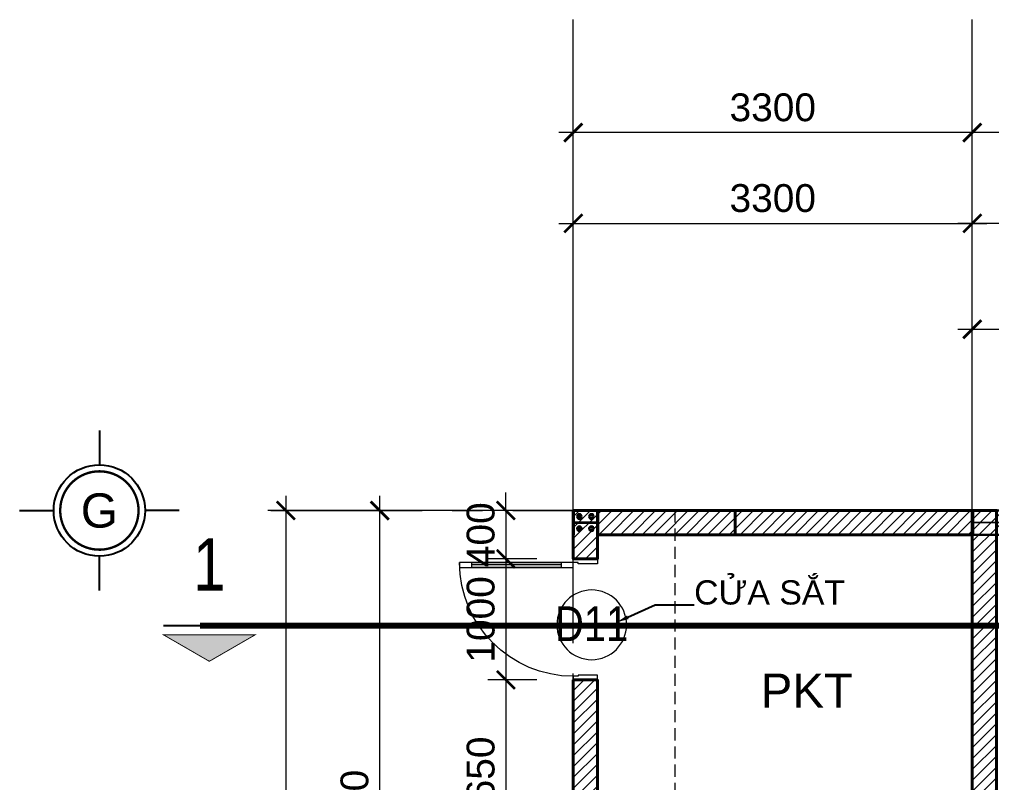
# Model space of a CAD drawing. Header units: millimetres. Extents: x 886808 to 1650903, y -1008069 to 230892.
# Drawn here: x 927110 to 935148, y -344647 to -338341 of the extents above; entities that cross this region are included whole.
import ezdxf
from ezdxf import colors
from ezdxf.entities.mleader import LeaderData, LeaderLine
from ezdxf.enums import TextEntityAlignment as Align
from ezdxf.math import Vec2, Vec3

# ---------------------------------------------------------------- set-up
doc = ezdxf.new("R2010")
doc.units = ezdxf.units.MM
for name, pattern in [('2nd Fl type B$0$$0$3.tuong bao ngoai$0$HIDDEN', [0.375, 0.25, -0.125]), ('CENTER', [2, 1.25, -0.25, 0.25, -0.25]), ('CENTER2', [28.575, 19.05, -3.175, 3.175, -3.175]), ('CONTINOUS', [0]), ('DASHED', [0.75, 0.5, -0.25]), ('HIDDEN', [0.375, 0.25, -0.125]), ('HIDDEN2', [0.1875, 0.125, -0.0625])]:
    doc.linetypes.add(name, pattern=pattern)
doc.layers.get('0').update_dxf_attribs({"lineweight": 0})
for name, color, linetype, lineweight in [('01- NET TUONG- 242', 242, 'Continuous', 40), ('06- Dim- 250', 250, 'Continuous', 0), ('8l NET TO', 8, 'Continuous', 9), ('A-GLAZ-CURT', 52, 'Continuous', 5), ('A-Wall', 113, 'Continuous', 30), ('A_Dim', 8, 'Continuous', 5), ('DS_Dim', 8, 'Continuous', 0), ('GHI CHU MAT CAT-EW', 6, 'Continuous', 5), ('HACTH', 8, 'Continuous', 0), ('I-FURN', 252, 'Continuous', 5), ('net truc', 250, 'CENTER2', 5), ('net vl', 33, 'Continuous', 5), ('S-COLS', 52, 'Continuous', 5), ('Text', 250, 'Continuous', 25), ('X-BT-MB-F1$0$SP-CỬA', 157, 'Continuous', 0)]:
    doc.layers.add(name, color=color, linetype=linetype, lineweight=lineweight)
doc.styles.add('ADP_HC_vni_HC', font='')
doc.styles.add('Arial', font='arial.ttf', dxfattribs={"height": 253.361452})
doc.styles.add('E1-R-0.8', font='arial.ttf', dxfattribs={"width": 0.8})
doc.styles.add('OBAYASHI', font='ARIALN.TTF')
doc.styles.add('Roof Fl type B$0$GHICHUTHUONG', font='arial.ttf', dxfattribs={"width": 0.8})
doc.styles.add('TIÊU ĐỀ', font='arial.ttf', dxfattribs={"height": 230})
doc.styles.add('TRUNG TIN', font='')
doc.styles.get('ADP_HC_vni_HC').set_extended_font_data('VNI-Helve-Condense')
doc.styles.get('TRUNG TIN').set_extended_font_data('VNI-Helve-Condense')
doc.dimstyles.new('1-100', dxfattribs={"dimtxt": 230, "dimasz": 150, "dimexe": 150, "dimexo": 300, "dimgap": 90, "dimtad": 1, "dimdec": 0, "dimrnd": 5, "dimzin": 0, "dimtxsty": 'TIÊU ĐỀ', "dimblk": 'ARCHTICK', "dimcen": 100, "dimdle": 120, "dimclrd": 256, "dimclre": 256, "dimclrt": 2, "dimadec": 0, "dimazin": 0, "dimtfac": 1, "dimtdec": 0, "dimtix": 1, "dimtmove": 1, "dimatfit": 3, "dimldrblk": 'OPEN30', "dimfxl": 900, "dimtolj": 1, "dimtzin": 0, "dimlwd": 13, "dimlwe": 13, "dimarcsym": 1})

# ---------------------------------------------------------------- blocks, each defined once
blk = doc.blocks.new('*U900')
for p, q in [((0, 7), (0, 4)), ((-7, 0), (-4, 0)), ((7, 0), (4, 0)), ((0, -7), (0, -4))]:
    blk.add_line(p, q)
blk.add_circle((0, 0), 4)
at = {"layer": 'net truc', "color": 4, "linetype": 'CONTINOUS', "ltscale": 0.08, "const_width": 0.208}
blk.add_lwpolyline([(3.43, -0.017, 0.414214), (0.017, 3.43, 2.414214), (3.43, -0.017, 0.24166)], format="xyb", dxfattribs=at)
at = {"color": 7, "style": 'Arial', "flags": 8}
blk.add_attdef('DETAIL#', text='', height=3, dxfattribs=at).set_placement((0, 0), align=Align.MIDDLE_CENTER)
blk = doc.blocks.new('TRUC KHU BEP')
at = {"layer": '8l NET TO', "color": 251, "linetype": 'CENTER', "ltscale": 1000, "true_color": 0x636466, "transparency": 33554636}
for p, q in [((-3229.3, 20004.3), (-3229.3, 41158.2)), ((70, -3998.8), (70, 41158.2)), ((-5729.4, 37100), (13215, 37100))]:
    blk.add_line(p, q, dxfattribs=at)
at = {"layer": 'Text', "transparency": 33554636, "xscale": 94.41941626506186, "yscale": 94.41941626506186, "zscale": 94.41941626506186}
blk.add_blockref('*U900', (-7148.1, 37100), dxfattribs=at).add_auto_attribs({'DETAIL#': 'G'})
blk = doc.blocks.new('_ArchTick')
at = {"color": 0, "linetype": 'ByBlock', "const_width": 0.15}
blk.add_lwpolyline([(-0.5, -0.5), (0.5, 0.5)], dxfattribs=at)
blk = doc.blocks.new('*D214')
at = {"layer": 'A_Dim', "lineweight": 13, "transparency": 16777216}
for p, q in [((930088.6, -347519.2), (930088.6, -342279.2)), ((932418.6, -342399.2), (929938.6, -342399.2)), ((932418.6, -347399.2), (929938.6, -347399.2))]:
    blk.add_line(p, q, dxfattribs=at)
at = {"layer": 'Defpoints', "color": 0, "transparency": 16777216}
for p in [(930088.6, -342399.2), (932718.6, -342399.2), (932718.6, -347399.2)]:
    blk.add_point(p, dxfattribs=at)
at = {"layer": 'A_Dim', "lineweight": 13, "transparency": 16777216, "xscale": 150, "yscale": 150, "zscale": 150}
for p, rotation in [((930088.6, -342399.2), 90), ((930088.6, -347399.2), 270)]:
    blk.add_blockref('_ArchTick', p, dxfattribs=dict(at, rotation=rotation))
at = {"layer": 'A_Dim', "color": 2, "transparency": 16777216, "insert": (929881.2, -344899.2), "char_height": 230, "attachment_point": 5, "rotation": 90, "style": 'TIÊU ĐỀ'}
blk.add_mtext('\\A1;5000', dxfattribs=at)
blk = doc.blocks.new('_Open30')
at = {"color": 0, "linetype": 'ByBlock', "lineweight": -2}
for p, q in [((-1, 0.268), (0, 0)), ((0, 0), (-1, -0.268)), ((0, 0), (-1, 0))]:
    blk.add_line(p, q, dxfattribs=at)
blk = doc.blocks.new('*D215')
at = {"layer": 'A_Dim', "lineweight": 13, "transparency": 16777216}
for p, q in [((929312.6, -342279.2), (929312.6, -379619.2)), ((934593.6, -342399.2), (929162.6, -342399.2)), ((934593.6, -379499.2), (929162.6, -379499.2))]:
    blk.add_line(p, q, dxfattribs=at)
at = {"layer": 'Defpoints', "color": 0, "transparency": 16777216}
for p in [(934893.6, -342399.2), (929312.6, -379499.2), (934893.6, -379499.2)]:
    blk.add_point(p, dxfattribs=at)
at = {"layer": 'A_Dim', "lineweight": 13, "transparency": 16777216, "xscale": 150, "yscale": 150, "zscale": 150}
for p, rotation in [((929312.6, -342399.2), 90), ((929312.6, -379499.2), 270)]:
    blk.add_blockref('_ArchTick', p, dxfattribs=dict(at, rotation=rotation))
at = {"layer": 'A_Dim', "color": 2, "transparency": 16777216, "insert": (929105.1, -360949.2), "char_height": 230, "attachment_point": 5, "rotation": 90, "style": 'TIÊU ĐỀ'}
blk.add_mtext('\\A1;37100', dxfattribs=at)
blk = doc.blocks.new('*D224')
at = {"layer": 'A_Dim', "lineweight": 13, "transparency": 16777216}
for p, q in [((934988.6, -342099.2), (934988.6, -339126.1)), ((944918.6, -342099.2), (944918.6, -339126.1)), ((945038.6, -339276.1), (934868.6, -339276.1))]:
    blk.add_line(p, q, dxfattribs=at)
at = {"layer": 'Defpoints', "color": 0, "transparency": 16777216}
for p in [(934988.6, -339276.1), (934988.6, -342399.2), (944918.6, -342399.2)]:
    blk.add_point(p, dxfattribs=at)
at = {"layer": 'A_Dim', "lineweight": 13, "transparency": 16777216, "xscale": 150, "yscale": 150, "zscale": 150, "rotation": 180}
blk.add_blockref('_ArchTick', (934988.6, -339276.1), dxfattribs=at)
at = {"layer": 'A_Dim', "lineweight": 13, "transparency": 16777216, "xscale": 150, "yscale": 150, "zscale": 150}
blk.add_blockref('_ArchTick', (944918.6, -339276.1), dxfattribs=at)
at = {"layer": 'A_Dim', "color": 2, "transparency": 16777216, "insert": (939953.6, -339068.6), "char_height": 230, "attachment_point": 5, "style": 'TIÊU ĐỀ'}
blk.add_mtext('\\A1;9930', dxfattribs=at)
blk = doc.blocks.new('*U1458')
at = {"layer": 'X-BT-MB-F1$0$SP-CỬA'}
blk.add_line((-50, -100), (-50, -840), dxfattribs=at)
for points in [[(-1000, 200.2), (-960, 200.2), (-960, 40), (-970, 40), (-970, 0), (-1000, 0)], [(0, 200.2), (-40, 200.2), (-40, 40), (-30, 40), (-30, 0), (0, 0)], [(-30, 0), (-30, -940), (-70, -940), (-70, 0)], [(-30, -100), (-70, -100), (-70, -840), (-30, -840)]]:
    blk.add_lwpolyline(points, close=True, dxfattribs=at)
at = {"layer": 'X-BT-MB-F1$0$SP-CỬA', "ltscale": 100}
blk.add_arc((-30, 0), 940, 180, 270, dxfattribs=at)
blk = doc.blocks.new('TUONG BEP TG 1')
at = {"layer": 'HACTH', "transparency": 33554636}
h = blk.add_hatch(dxfattribs=at)
h.set_pattern_fill('ANSI31', color=256, scale=20)
h.set_pattern_definition([(45, (-934918.59, 379499.195), (-44.9012806, 44.9012806), [])])
h.paths.add_polyline_path([(3452.6, 37100), (6590.6, 37100), (6590.6, 36900), (3452.6, 36900)])
h.paths.add_polyline_path([(269.7, 37100), (1652.6, 37100), (1652.6, 36900), (269.7, 36900)])
h.paths.add_polyline_path([(8200.6, 37100), (10000, 37100), (10000, 36900), (8200.6, 36900)])
h.paths.add_polyline_path([(269.7, 29200), (70, 29200)], flags=17)
h.paths.add_polyline_path([(70, 19062.5), (269.7, 19062.5), (269.8, 17496.1), (70.1, 17496.1)])
h.paths.add_polyline_path([(69.6, 4881.2), (269.7, 4881.2), (269.7, 2202), (69.6, 2202)])
h.paths.add_polyline_path([(69.6, 7593.8), (269.7, 7593.8), (269.7, 6481.2), (69.6, 6481.2)])
h.paths.add_polyline_path([(69.6, 602), (269.7, 602), (269.7, 0), (69.6, 0)])
h.paths.add_polyline_path([(269.6, 0), (1685.1, 0), (1685.1, 200), (269.6, 200)])
h.paths.add_polyline_path([(3485.1, 200), (7535.3, 200), (7535.3, 0), (3485.1, 0)])
h.paths.add_polyline_path([(9145.3, 200), (10000, 200), (10000, 0), (9145.3, 0)])
h.paths.add_polyline_path([(70, 29200), (269.7, 29200), (269.7, 20662.5), (70, 20662.5)])
h.paths.add_polyline_path([(68.5, 14361), (269.7, 14361), (269.7, 15896.1), (68.5, 15896.1)])
h.paths.add_polyline_path([(69.6, 11800.9), (268.5, 11800.9), (268.5, 12761), (69.6, 12761)])
h.paths.add_polyline_path([(69.6, 10200.9), (269.6, 10200.9), (269.6, 9193.8), (69.6, 9193.8)])
h.paths.add_polyline_path([(69.8, 200.2), (69.8, 0), (-2028.9, -0.1), (-2028.9, 200)])
h.paths.add_polyline_path([(70, 37100.1), (270.6, 37100.1), (270.6, 34325), (70, 34325)])
h.paths.add_polyline_path([(70, 37100.1), (70, 36899.9), (-3029.1, 36899.8), (-3029.1, 37100)])
h.paths.add_polyline_path([(-3229.3, 37100), (-3029.1, 37100), (-3029, 36699.8), (-3229.2, 36699.8)])
h.paths.add_polyline_path([(-3229.3, 35699.8), (-3029.1, 35699.8), (-3029, 34049.8), (-3229.2, 34049.8)])
h.paths.add_polyline_path([(70.6, 34450.1), (70.6, 34249.9), (-3029, 34249.9), (-3029, 34450.1)])
h.paths.add_polyline_path([(-3229.4, 33049.7), (-3029.2, 33049.7), (-3029.1, 31994.2), (-3229.3, 31994.2)])
h.paths.add_polyline_path([(70, 32200.2), (70, 32000), (-3029.1, 32000), (-3029.1, 32200.2)])
h.paths.add_polyline_path([(-3329, 3299.3), (-3128.9, 3299.3), (-3128.9, 4099.2), (70, 4099.2), (70, 4299.4), (-3329, 4299.3)])
h.paths.add_polyline_path([(-3128.9, 2299.3), (-3329, 2299.3), (-3329, 0), (-3028.9, -0.1), (-3028.9, 200), (-3128.9, 200)])
at = {"layer": '01- NET TUONG- 242', "transparency": 33554636}
for points in [[(-3229.3, 37100), (-3029.1, 37100), (-3029, 36699.8), (-3229.2, 36699.8)], [(70, 37100.1), (70, 36899.9), (-3029.1, 36899.8), (-3029.1, 37100)], [(70, 37100.1), (70, 36899.9), (-1890.4, 36899.8), (-1890.4, 37100)], [(-3229.3, 35699.8), (-3029.1, 35699.8), (-3029, 34049.8), (-3229.2, 34049.8)]]:
    blk.add_lwpolyline(points, close=True, dxfattribs=at)
at = {"layer": '01- NET TUONG- 242', "transparency": 33554636, "elevation": 0}
blk.add_lwpolyline([(70, 37100.1), (270.6, 37100.1), (270.6, 34325), (70, 34325)], close=True, dxfattribs=at)
at = {"layer": 'net vl', "ltscale": 300, "transparency": 33554636, "extrusion": (1.99684e-08, 4.10546e-11, -1), "rotation": 90.00102455038493}
blk.add_blockref('*U1458', (3229.3, 36699.8, 0), dxfattribs=at)
blk = doc.blocks.new('*D228')
at = {"layer": 'A_Dim', "lineweight": 13, "transparency": 16777216}
for p, q in [((934988.6, -340987.5), (934988.6, -339876.1)), ((939953.3, -340694.4), (939953.3, -339876.1)), ((940073.3, -340026.1), (934868.6, -340026.1))]:
    blk.add_line(p, q, dxfattribs=at)
at = {"layer": 'Defpoints', "color": 0, "transparency": 16777216}
for p in [(934988.6, -340026.1), (939953.3, -340994.4), (934988.6, -341287.5)]:
    blk.add_point(p, dxfattribs=at)
at = {"layer": 'A_Dim', "lineweight": 13, "transparency": 16777216, "xscale": 150, "yscale": 150, "zscale": 150, "rotation": 180}
blk.add_blockref('_ArchTick', (934988.6, -340026.1), dxfattribs=at)
at = {"layer": 'A_Dim', "lineweight": 13, "transparency": 16777216, "xscale": 150, "yscale": 150, "zscale": 150}
blk.add_blockref('_ArchTick', (939953.3, -340026.1), dxfattribs=at)
at = {"layer": 'A_Dim', "color": 2, "transparency": 16777216, "insert": (937471, -339818.7), "char_height": 230, "attachment_point": 5, "style": 'TIÊU ĐỀ'}
blk.add_mtext('\\A1;4965', dxfattribs=at)
blk = doc.blocks.new('so thu tu bac thang')
at = {"ltscale": 300}
blk.add_circle((37.7, 0), 125, dxfattribs=at)
at = {"style": 'OBAYASHI'}
blk.add_attdef('SO_THU_TU_BAC_THANG', (-91.5, -138.5), '', height=300, dxfattribs=at)
blk = doc.blocks.new('*U125')
at = {"layer": 'GHI CHU MAT CAT-EW', "linetype": 'HIDDEN2', "lineweight": 35, "ltscale": 200, "transparency": 33554636}
h = blk.add_hatch(color=256, dxfattribs=at)
h.dxf.hatch_style = 1
h.paths.add_polyline_path([(2.376, -1.847), (0, -0.475), (4.753, -0.475)])
at = {"layer": 'GHI CHU MAT CAT-EW', "linetype": 'HIDDEN', "lineweight": 35, "ltscale": 5, "transparency": 33554636, "const_width": 0.1}
blk.add_lwpolyline([(0, 0), (8.08, 0)], dxfattribs=at)
at = {"layer": 'GHI CHU MAT CAT-EW', "linetype": 'HIDDEN2', "lineweight": 35, "ltscale": 200, "transparency": 33554636, "const_width": 0.0475}
blk.add_lwpolyline([(0, -0.475), (4.753, -0.475), (2.376, -1.847), (0, -0.475)], dxfattribs=at)
at = {"layer": 'GHI CHU MAT CAT-EW', "color": 2, "transparency": 33554636, "style": 'E1-R-0.8', "width": 0.8}
for tag, p in [('B', (2.376, 1)), ('B.', (266.556, 1))]:
    blk.add_attdef(tag, text='', height=2.7, dxfattribs=at).set_placement(p, align=Align.BOTTOM_CENTER)
blk = doc.blocks.new('*D210')
at = {"layer": 'A_Dim', "lineweight": 13, "transparency": 16777216}
for p, q in [((931689.3, -340383.3), (931689.3, -339126.1)), ((934988.6, -342099.2), (934988.6, -339126.1)), ((935108.6, -339276.1), (931569.3, -339276.1))]:
    blk.add_line(p, q, dxfattribs=at)
at = {"layer": 'Defpoints', "color": 0, "transparency": 16777216}
for p in [(931689.3, -339276.1), (931689.3, -340683.3), (934988.6, -342399.2)]:
    blk.add_point(p, dxfattribs=at)
at = {"layer": 'A_Dim', "lineweight": 13, "transparency": 16777216, "xscale": 150, "yscale": 150, "zscale": 150, "rotation": 180}
blk.add_blockref('_ArchTick', (931689.3, -339276.1), dxfattribs=at)
at = {"layer": 'A_Dim', "lineweight": 13, "transparency": 16777216, "xscale": 150, "yscale": 150, "zscale": 150}
blk.add_blockref('_ArchTick', (934988.6, -339276.1), dxfattribs=at)
at = {"layer": 'A_Dim', "color": 2, "transparency": 16777216, "insert": (933339, -339068.6), "char_height": 230, "attachment_point": 5, "style": 'TIÊU ĐỀ'}
blk.add_mtext('\\A1;3300', dxfattribs=at)
blk = doc.blocks.new('*D1042')
at = {"layer": 'A_Dim', "lineweight": 13, "transparency": 16777216}
for p, q in [((931132, -342399.2), (931132, -342249.2)), ((931154, -342399.2), (930982, -342399.2)), ((931132, -342399.2), (931132, -342799.4)), ((931389.3, -342799.4), (930982, -342799.4)), ((931132, -342799.4), (931132, -342949.4))]:
    blk.add_line(p, q, dxfattribs=at)
at = {"layer": 'Defpoints', "color": 0, "transparency": 16777216}
for p in [(931454, -342399.2), (931132, -342799.4), (931689.3, -342799.4)]:
    blk.add_point(p, dxfattribs=at)
at = {"layer": 'A_Dim', "lineweight": 13, "transparency": 16777216, "xscale": 150, "yscale": 150, "zscale": 150}
for p, rotation in [((931132, -342399.2), 270), ((931132, -342799.4), 90)]:
    blk.add_blockref('_ArchTick', p, dxfattribs=dict(at, rotation=rotation))
at = {"layer": 'A_Dim', "color": 2, "transparency": 16777216, "insert": (930924.6, -342599.3), "char_height": 230, "attachment_point": 5, "rotation": 90, "style": 'TIÊU ĐỀ'}
blk.add_mtext('\\A1;400', dxfattribs=at)
blk = doc.blocks.new('*D1043')
at = {"layer": 'A_Dim', "lineweight": 13, "transparency": 16777216}
for p, q in [((931132, -342679.4), (931132, -343919.4)), ((931389.3, -342799.4), (930982, -342799.4)), ((931389.3, -343799.4), (930982, -343799.4))]:
    blk.add_line(p, q, dxfattribs=at)
at = {"layer": 'Defpoints', "color": 0, "transparency": 16777216}
for p in [(931689.3, -342799.4), (931132, -343799.4), (931689.3, -343799.4)]:
    blk.add_point(p, dxfattribs=at)
at = {"layer": 'A_Dim', "lineweight": 13, "transparency": 16777216, "xscale": 150, "yscale": 150, "zscale": 150}
for p, rotation in [((931132, -342799.4), 90), ((931132, -343799.4), 270)]:
    blk.add_blockref('_ArchTick', p, dxfattribs=dict(at, rotation=rotation))
at = {"layer": 'A_Dim', "color": 2, "transparency": 16777216, "insert": (930924.6, -343299.4), "char_height": 230, "attachment_point": 5, "rotation": 90, "style": 'TIÊU ĐỀ'}
blk.add_mtext('\\A1;1000', dxfattribs=at)
blk = doc.blocks.new('*D1044')
at = {"layer": 'A_Dim', "lineweight": 13, "transparency": 16777216}
for p, q in [((931132, -343679.4), (931132, -345569.4)), ((931389.3, -343799.4), (930982, -343799.4)), ((931489.5, -345449.4), (930982, -345449.4))]:
    blk.add_line(p, q, dxfattribs=at)
at = {"layer": 'Defpoints', "color": 0, "transparency": 16777216}
for p in [(931689.3, -343799.4), (931132, -345449.4), (931789.5, -345449.4)]:
    blk.add_point(p, dxfattribs=at)
at = {"layer": 'A_Dim', "lineweight": 13, "transparency": 16777216, "xscale": 150, "yscale": 150, "zscale": 150}
for p, rotation in [((931132, -343799.4), 90), ((931132, -345449.4), 270)]:
    blk.add_blockref('_ArchTick', p, dxfattribs=dict(at, rotation=rotation))
at = {"layer": 'A_Dim', "color": 2, "transparency": 16777216, "insert": (930924.6, -344624.4), "char_height": 230, "attachment_point": 5, "rotation": 90, "style": 'TIÊU ĐỀ'}
blk.add_mtext('\\A1;1650', dxfattribs=at)
blk = doc.blocks.new('*D1073')
at = {"layer": 'A_Dim', "lineweight": 13, "transparency": 16777216}
for p, q in [((931689.3, -342364.5), (931689.3, -339876.1)), ((934988.6, -342364.5), (934988.6, -339876.1)), ((931569.3, -340026.1), (935108.6, -340026.1))]:
    blk.add_line(p, q, dxfattribs=at)
at = {"layer": 'Defpoints', "color": 0, "transparency": 16777216}
for p in [(934988.6, -340026.1), (931689.3, -342664.5), (934988.6, -342664.5, 0)]:
    blk.add_point(p, dxfattribs=at)
at = {"layer": 'A_Dim', "lineweight": 13, "transparency": 16777216, "xscale": 150, "yscale": 150, "zscale": 150, "rotation": 180}
blk.add_blockref('_ArchTick', (931689.3, -340026.1), dxfattribs=at)
at = {"layer": 'A_Dim', "lineweight": 13, "transparency": 16777216, "xscale": 150, "yscale": 150, "zscale": 150}
blk.add_blockref('_ArchTick', (934988.6, -340026.1), dxfattribs=at)
at = {"layer": 'A_Dim', "color": 2, "transparency": 16777216, "insert": (933339, -339818.6), "char_height": 230, "attachment_point": 5, "style": 'TIÊU ĐỀ'}
blk.add_mtext('\\A1;3300', dxfattribs=at)
blk = doc.blocks.new('*D1074')
at = {"layer": 'A_Dim', "lineweight": 13, "transparency": 16777216}
for p, q in [((934988.6, -341584.5), (934988.6, -340750.5)), ((936571.1, -342199.2), (936571.1, -340750.5)), ((934868.6, -340900.5), (936691.1, -340900.5))]:
    blk.add_line(p, q, dxfattribs=at)
at = {"layer": 'Defpoints', "color": 0, "transparency": 16777216}
for p in [(936571.1, -340900.5), (934988.6, -341884.5), (936571.1, -342499.2)]:
    blk.add_point(p, dxfattribs=at)
at = {"layer": 'A_Dim', "lineweight": 13, "transparency": 16777216, "xscale": 150, "yscale": 150, "zscale": 150, "rotation": 180}
blk.add_blockref('_ArchTick', (934988.6, -340900.5), dxfattribs=at)
at = {"layer": 'A_Dim', "lineweight": 13, "transparency": 16777216, "xscale": 150, "yscale": 150, "zscale": 150}
blk.add_blockref('_ArchTick', (936571.1, -340900.5), dxfattribs=at)
at = {"layer": 'A_Dim', "color": 2, "transparency": 16777216, "insert": (935779.9, -340693.1), "char_height": 230, "attachment_point": 5, "style": 'TIÊU ĐỀ'}
blk.add_mtext('\\A1;1585', dxfattribs=at)
blk = doc.blocks.new('*D1146')
at = {"layer": 'A_Dim', "lineweight": 13, "transparency": 16777216}
for p, q in [((936191.5, -342479.2), (936191.5, -345294.2)), ((935872.5, -342599.2), (936341.5, -342599.2)), ((935389.2, -345174.2), (936341.5, -345174.2))]:
    blk.add_line(p, q, dxfattribs=at)
at = {"layer": 'Defpoints', "color": 0, "transparency": 16777216}
for p in [(935572.5, -342599.2), (935089.2, -345174.2), (936191.5, -345174.2)]:
    blk.add_point(p, dxfattribs=at)
at = {"layer": 'A_Dim', "lineweight": 13, "transparency": 16777216, "xscale": 150, "yscale": 150, "zscale": 150}
for p, rotation in [((936191.5, -342599.2), 90), ((936191.5, -345174.2), 270)]:
    blk.add_blockref('_ArchTick', p, dxfattribs=dict(at, rotation=rotation))
at = {"layer": 'A_Dim', "color": 2, "transparency": 16777216, "insert": (935984.1, -343886.7), "char_height": 230, "attachment_point": 5, "rotation": 90, "style": 'TIÊU ĐỀ'}
blk.add_mtext('\\A1;2575', dxfattribs=at)
blk = doc.blocks.new('cc')
at = {"layer": 'A-GLAZ-CURT', "transparency": 33554636}
blk.add_lwpolyline([(222569.3, 39756), (222287.3, 39756), (222287.3, 39659), (222278.3, 39659), (222278.3, 39859), (222287.3, 39859), (222287.3, 39762), (222569.3, 39762), (222569.3, 39859), (222578.3, 39859), (222578.3, 39659), (222569.3, 39659)], close=True, dxfattribs=at)
at = {"layer": 'A-Wall', "transparency": 33554636}
blk.add_lwpolyline([(222278.3, 39659), (222578.3, 39659), (222578.3, 39859), (222278.3, 39859)], close=True, dxfattribs=at)
blk = doc.blocks.new('I COLUMN ver finish - I COLUMN 200X200-6422362-MẶT BẰNG BỐ TRÍ TẦNG 1')
at = {"layer": 'S-COLS', "transparency": 33554636}
for p, q in [((-100, 92), (-100, 100)), ((100, 100), (-100, 100)), ((-5, 92), (-100, 92)), ((-5, 92), (-5, -92)), ((100, 92), (5, 92)), ((5, -92), (5, 92)), ((100, 92), (100, 100)), ((-58.7, 65), (-67.3, 50)), ((-67.3, 50), (-58.7, 35)), ((-41.3, 65), (-58.7, 65)), ((-58.7, 35), (-41.3, 35)), ((-32.7, 50), (-41.3, 65)), ((-41.3, 35), (-32.7, 50)), ((41.3, 65), (32.7, 50)), ((32.7, 50), (41.3, 35)), ((58.7, 65), (41.3, 65)), ((41.3, 35), (58.7, 35)), ((67.3, 50), (58.7, 65)), ((58.7, 35), (67.3, 50)), ((-58.7, -35), (-67.3, -50)), ((-67.3, -50), (-58.7, -65)), ((-41.3, -35), (-58.7, -35)), ((-58.7, -65), (-41.3, -65)), ((-32.7, -50), (-41.3, -35)), ((-41.3, -65), (-32.7, -50)), ((41.3, -35), (32.7, -50)), ((32.7, -50), (41.3, -65)), ((58.7, -35), (41.3, -35)), ((41.3, -65), (58.7, -65)), ((67.3, -50), (58.7, -35)), ((58.7, -65), (67.3, -50)), ((-5, -92), (-100, -92)), ((-100, -100), (-100, -92)), ((100, -100), (-100, -100)), ((-100, -110), (100, -110)), ((100, -92), (5, -92)), ((100, -100), (100, -92))]:
    blk.add_line(p, q, dxfattribs=at)
for centre, radius, start, end in [((-50, 50), 23, 360, 180), ((-50, 50), 23, 180, 360), ((-50, 50), 8, 360, 180), ((-50, 50), 8, 180, 360), ((50, 50), 23, 360, 180), ((50, 50), 23, 180, 360), ((50, 50), 8, 360, 180), ((50, 50), 8, 180, 360), ((-50, -50), 23, 360, 180), ((-50, -50), 23, 180, 360), ((-50, -50), 8, 360, 180), ((-50, -50), 8, 180, 0), ((50, -50), 23, 360, 180), ((50, -50), 23, 180, 360), ((50, -50), 8, 360, 180), ((50, -50), 8, 180, 0)]:
    blk.add_arc(centre, radius, start, end, dxfattribs=at)

msp = doc.modelspace()

# ---------------------------------------------------------------- linework, layer by layer
at = {"layer": 'I-FURN', "linetype": '2nd Fl type B$0$$0$3.tuong bao ngoai$0$HIDDEN', "ltscale": 1000, "transparency": 33554636, "const_width": 50}
msp.add_lwpolyline([(928603, -343349.9), (971219.9, -343349.9)], dxfattribs=at)

# ---------------------------------------------------------------- block references
at = {"transparency": 33554636}
for name in ['TRUC KHU BEP', 'TUONG BEP TG 1']:
    msp.add_blockref(name, (934918.6, -379499.2), dxfattribs=at)
ref = msp.add_blockref('so thu tu bac thang', (931928.7, -343343.9, 0), dxfattribs=dict(at, xscale=-2.304000000003725, yscale=2.304000000003725, zscale=2.304, rotation=359.9999999985525))
ref.add_attrib('SO_THU_TU_BAC_THANG', 'D11', dxfattribs={"height": 288, "style": 'TRUNG TIN'}).set_placement((931840.9, -343478.9, 0), align=Align.CENTER)
at = {"layer": 'DS_Dim', "transparency": 33554636}
msp.add_blockref('cc', (712710.3, -382258.2), dxfattribs=at)
at = {"layer": 'S-COLS', "transparency": 33554636, "rotation": 90}
msp.add_blockref('I COLUMN ver finish - I COLUMN 200X200-6422362-MẶT BẰNG BỐ TRÍ TẦNG 1', (931789.3, -342499.2), dxfattribs=at)

# ---------------------------------------------------------------- dimensions: what is measured, and where the dimension line sits
at = {"layer": 'A_Dim', "transparency": 33554636}
for base, p1, p2, picture, middle in [((931689.3, -339276.1), (934988.6, -342399.2), (931689.3, -340683.3), '*D210', (933339, -339068.6)), ((934988.6, -340026.1), (931689.3, -342664.5), (934988.6, -342664.5, 0), '*D1073', (933339, -339818.6))]:
    dim = msp.add_linear_dim(base=base, p1=p1, p2=p2, dimstyle='1-100', dxfattribs=at)
    dim.commit()
    dim.dimension.update_dxf_attribs({"geometry": picture, "text_midpoint": middle})
for base, p1, p2, picture, middle in [((934988.6, -339276.1), (944918.6, -342399.2), (934988.6, -342399.2), '*D224', (939953.6, -339068.6)), ((934988.6, -340026.1), (939953.3, -340994.4), (934988.6, -341287.5), '*D228', (937471, -339818.7))]:
    dim = msp.add_linear_dim(base=base, p1=p1, p2=p2, dimstyle='1-100', override={"dimscale": 1}, dxfattribs=at)
    dim.commit()
    dim.dimension.update_dxf_attribs({"geometry": picture, "text_midpoint": middle})
at = {"layer": 'A_Dim'}
dim = msp.add_linear_dim(base=(936571.1488, -340900.5), p1=(934988.5875, -341884.5), p2=(936571.1488, -342499.2111), dimstyle='1-100', dxfattribs=at)
dim.commit()
dim.dimension.update_dxf_attribs({"geometry": '*D1074', "text_midpoint": (935779.8681, -340693.0682)})
at = {"layer": 'A_Dim', "transparency": 33554636}
for base, p1, p2, picture, middle in [((929312.6, -379499.2), (934893.6, -342399.2), (934893.6, -379499.2), '*D215', (929105.1, -360949.2)), ((930088.6, -342399.2), (932718.6, -347399.2), (932718.6, -342399.2), '*D214', (929881.2, -344899.2))]:
    dim = msp.add_linear_dim(base=base, p1=p1, p2=p2, angle=90, dimstyle='1-100', override={"dimscale": 1}, dxfattribs=at)
    dim.commit()
    dim.dimension.update_dxf_attribs({"geometry": picture, "text_midpoint": middle})
dim = msp.add_linear_dim(base=(931132, -342799.4), p1=(931454, -342399.2), p2=(931689.3, -342799.4), angle=90, dimstyle='1-100', dxfattribs=at)
dim.commit()
dim.dimension.update_dxf_attribs({"geometry": '*D1042', "text_midpoint": (930924.6, -342599.3)})
at = {"layer": 'A_Dim'}
for base, p1, p2, picture, middle in [((936191.5, -345174.2), (935572.5, -342599.2), (935089.2, -345174.2), '*D1146', (935984.1, -343886.7)), ((931132, -343799.4), (931689.3, -342799.4), (931689.3, -343799.4), '*D1043', (930924.6, -343299.4)), ((931132, -345449.4), (931689.3, -343799.4), (931789.5, -345449.4), '*D1044', (930924.6, -344624.4))]:
    dim = msp.add_linear_dim(base=base, p1=p1, p2=p2, angle=90, dimstyle='1-100', dxfattribs=at)
    dim.commit()
    dim.dimension.update_dxf_attribs({"geometry": picture, "text_midpoint": middle})

# ---------------------------------------------------------------- next in the draw order: texts
at = {"layer": 'net vl', "ltscale": 300, "transparency": 33554636, "insert": (933620.5, -343887), "char_height": 280.71, "width": 1737.666, "attachment_point": 5, "style": 'Roof Fl type B$0$GHICHUTHUONG', "bg_fill": 2}
msp.add_mtext('{\\W1;PKT}', dxfattribs=at)

# ---------------------------------------------------------------- next in the draw order: linework, layer by layer
at = {"layer": '06- Dim- 250', "linetype": 'DASHED', "ltscale": 200, "transparency": 33554636, "elevation": 0}
msp.add_lwpolyline([(932528, -349699.2), (934988.6, -349699.2), (934988.6, -342399.1), (932528, -342399.1)], close=True, dxfattribs=at)

# ---------------------------------------------------------------- next in the draw order: block references
at = {"transparency": 33554636}
ref = msp.add_blockref('*U125', (928299.4, -343349.9), dxfattribs=dict(at, xscale=160, yscale=160, zscale=160))
ref.add_attrib('B', '1', dxfattribs={"layer": 'GHI CHU MAT CAT-EW', "color": 2, "height": 432, "style": 'E1-R-0.8', "width": 0.8}).set_placement((928679.6, -343189.9), align=Align.BOTTOM_CENTER)

# ---------------------------------------------------------------- next in the draw order: leaders
at = {"layer": 'Defpoints', "transparency": 33554636}
ml = msp.add_multileader_mtext('Standard', dxfattribs=at)
ml.set_content('{\\fArial|b0|i0|c0|p34;\\C256;CỬA SẮT}', color=30, style='ADP_HC_vni_HC')
ml.set_leader_properties()
ml.build(insert=Vec2(0, 0))
ml.multileader.update_dxf_attribs({"text_left_attachment_type": 7, "text_right_attachment_type": 7, "text_top_attachment_type": 10, "text_bottom_attachment_type": 10, "dogleg_length": 0.36, "arrow_head_size": 100})
ctx = ml.context
ctx.base_point, ctx.char_height, ctx.arrow_head_size, ctx.landing_gap_size, ctx.plane_origin = Vec3(932688.8, -343179.5, 0), 200, 100, 0, Vec3(927767.8, -343396.1, 0)
ctx.left_attachment, ctx.right_attachment = 7, 7
notes = []
notes.append((ctx, [(0, (1, 1, 0), (932367.6, -343179.5, 0), (1, 0), 321.2, [(0, [(932049.6, -343322.5, 0)], 0, [])])]))
ctx.mtext.insert, ctx.mtext.flow_direction = Vec3(932688.8, -342976.1, 0), 5
for ctx, leaders in notes:
    for number, flags, end, landing, length, lines in leaders:
        leader = LeaderData()
        leader.index, (leader.has_last_leader_line, leader.has_dogleg_vector, leader.attachment_direction) = number, flags
        leader.last_leader_point, leader.dogleg_vector, leader.dogleg_length = Vec3(end), Vec3(landing), length
        for number, points, colour, breaks in lines:
            line = LeaderLine()
            line.index, line.vertices, line.color, line.breaks = number, Vec3.list(points), colors.encode_raw_color(colour), breaks
            leader.lines.append(line)
        ctx.leaders.append(leader)

doc.saveas('drawing.dxf')
